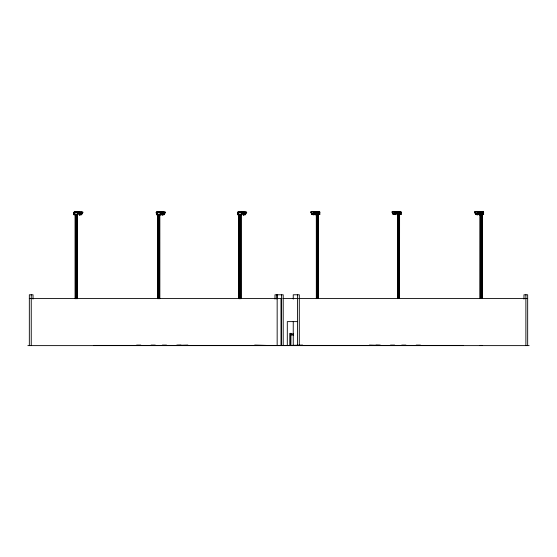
<?xml version="1.0" encoding="UTF-8"?>
<svg xmlns="http://www.w3.org/2000/svg" width="557" height="557" viewBox="0 0 557 557"><rect width="100%" height="100%" fill="white"/><g stroke="black" fill="none" stroke-linecap="round" stroke-linejoin="round"><path stroke-width="0.84" d="M318.917 211.827L318.131 211.89L318.917 211.827L319.161 212.398L318.59 211.563L318.131 212.189M399.362 211.89L400.149 211.827M400.392 212.398L399.912 212.133C399.244 213.296 398.916 211.939 399.822 211.563L400.392 212.398L399.453 211.576M482.55 211.528C481.902 212.224 482.306 211.945 482.696 211.827M481.909 212.189L482.376 211.563L482.947 212.398L482.007 211.576M156.914 212.495C156.635 211.402 155.396 213.192 156.928 212.628L157.401 212.342M314.691 212.14C312.735 213.282 314.538 210.63 315.457 212.412C315.735 212.259 315.408 211.716 314.747 212.287C316.648 213.025 321.8 211.806 318.681 212.133L318.312 212.628M396.737 212.419L396.354 211.897L395.971 212.419L401.151 212.419L400.768 211.897L400.386 212.419M478.477 212.14L477.648 212.614L478.352 212.12L479.243 212.412C479.521 212.259 479.187 211.716 478.533 212.287C480.426 213.025 485.586 211.806 482.459 212.133L482.097 212.628M78.565 211.883L78.795 212.628L78.029 212.628L77.917 212.126L79.003 211.757L79.895 212.384L78.704 211.771L79.282 212.224L78.071 212.621M79.665 212.823L78.816 212.217L79.122 211.723M78.885 211.771L78.899 212.384M161.453 212.384C161.99 210.88 161.14 212.823 160.583 212.628M161.558 211.757L160.465 212.126L160.625 212.621C161.899 212.663 160.889 210.908 162.449 212.384M242.351 211.883C243.472 213.108 242.344 211.138 242.908 211.723M243.451 212.823L242.594 212.217L242.727 211.723M243.332 212.844L242.49 211.771M157.492 211.855L157.137 212.635M316.285 214.417L315.408 212.349L316.313 211.716L319.057 211.395L319.795 213.143L319.558 214.048L317.922 214.236M399.153 214.236L400.789 214.048L401.033 213.143L400.295 211.395L397.545 211.716L396.64 212.349L397.517 214.417M480.071 214.417L479.194 212.349L480.092 211.716L482.842 211.395L483.58 213.143L483.344 214.048L481.708 214.236M78.043 212.495L79.143 212.342M160.59 212.495L161.829 212.224L159.824 212.37M241.829 212.495C242.107 211.402 243.339 213.192 241.815 212.628M314.204 211.827L315.018 211.862L314.44 211.869M313.863 212.614L314.719 212.008L314.587 211.514M396.041 212.175C394.558 212.168 396.389 210.845 396.187 212.057C394.217 212.955 396.285 212.454 395.818 211.514M395.86 212.175L395.881 211.563L396.849 211.918L396.57 212.384L396.849 211.918M477.983 211.827C479.779 211.493 477.412 212.147 478.414 212.175M478.219 211.869C478.728 211.089 476.27 213.164 478.31 211.549L479.396 211.918M478.352 212.126L478.372 211.514M74.471 211.611L73.733 213.352L73.97 214.257L74.854 212.182L74.471 211.611L77.221 211.925L78.119 212.558M73.865 214.73L74.722 211.939L73.865 214.73L77.576 215.155L78.641 212.649L74.944 211.855M77.639 214.243L78.433 212.363M160.674 212.558L159.768 211.925L157.025 211.611L156.287 213.352L156.524 214.257L157.401 212.182L156.42 214.73L160.131 215.155L161.196 212.649L157.22 211.848M156.42 214.73L157.485 212.224L157.025 211.611M160.186 214.243L160.987 212.363M238.257 211.611L237.519 213.352L237.755 214.257L238.633 212.182L238.257 211.611L241.007 211.925L241.905 212.558M238.507 211.939L237.651 214.73L241.362 215.155L242.427 212.649L238.507 211.939L237.651 214.73M241.418 214.243L242.218 212.363M79.47 211.883L78.544 213.623L79.414 214.591L80.514 212.516L82.29 212.168L80.96 211.59L79.47 211.883L80.514 212.516M80.514 212.321L79.178 214.828L79.574 215.113L81.587 214.717L82.923 212.21L80.514 212.321L82.923 212.21M79.574 215.113L80.911 212.6M162.024 211.883L161.091 213.623L161.962 214.591L163.069 212.516L164.844 212.168L163.514 211.59L162.024 211.883L163.069 212.516M163.062 212.321L161.732 214.828L162.129 215.113L164.141 214.717L165.478 212.21L163.062 212.321L165.478 212.21M162.129 215.113L163.466 212.6M243.256 211.883L242.33 213.623L243.193 214.591L244.3 212.516L246.076 212.168L244.746 211.59L243.256 211.883L244.3 212.516M244.3 212.321L242.963 214.828L243.36 215.113L245.372 214.717L246.709 212.21L244.3 212.321L246.709 212.21M243.36 215.113L244.697 212.6M318.221 211.576C318.242 212.328 319.175 212.099 318.458 212.154L318.945 212.426M318.681 211.973L319.057 211.395M399.912 211.973L400.295 211.395M482.466 211.973L482.842 211.395M317.908 212.217L318.367 211.59L319.203 211.904M319.342 212.983L319.871 214.236L318.179 214.689M397.392 214.661L397.183 214.946L396.326 212.154L397.392 214.661L401.103 214.236L400.309 212.356M399.139 212.217L399.71 211.883M399.327 212.649L400.003 211.528M400.058 212.14L400.037 211.73L398.554 211.904M399.411 214.689L401.103 214.236M481.694 212.217L482.258 211.883M482.606 212.14L482.592 211.73L481.109 211.904M483.121 212.983L483.657 214.236L481.965 214.689M75.104 211.904L74.763 211.737M157.659 211.904L157.311 211.737M238.542 211.737L239.169 211.911L238.723 211.855M314.99 213.415L314.12 214.382L312.345 214.034L313.5 213.129L314.99 213.415L314.057 211.674L312.568 211.382L311.245 211.959M396.222 213.415L395.352 214.382L393.576 214.034L392.476 211.959L393.799 211.382L395.296 211.674L396.222 213.415L394.732 213.129L393.576 214.034M478.769 213.415L477.899 214.382L476.131 214.034L475.024 211.959L476.353 211.382L477.843 211.674L478.769 213.415L477.279 213.129L476.131 214.034M312.345 211.98L310.604 212.001L311.941 214.508L313.953 214.898L314.357 214.619L311.948 214.118L311.078 212.482M313.633 212.175L314.97 211.674M311.941 214.508L312.345 214.229L311.008 211.723M393.576 211.98L391.836 212.001L393.172 214.508L395.588 214.619L393.179 214.118L392.601 213.032M395.219 212.635L394.864 212.175L395.755 211.549L396.73 211.89M395.881 211.569L394.864 212.175M393.172 214.508L393.576 214.229L392.239 211.723M476.131 211.98L474.39 212.001L475.727 214.508L477.739 214.898L478.136 214.619L477.467 213.366M475.727 214.508L478.136 214.619M156.921 212.614L157.492 211.771M242.741 212.328L241.856 212.621L241.696 212.126L242.789 211.757L243.681 212.384L242.671 211.785M77.917 212.126L78.189 212.6M78.753 212.029L76.838 212.126M79.282 212.224L77.27 212.37M162.331 212.412L161.439 211.785L161.822 211.841M160.465 212.126L160.743 212.6M161.307 212.029L159.393 212.126M241.696 212.126L241.975 212.6M242.539 212.029L240.624 212.126M318.151 211.702L318.869 211.639M317.323 211.904L318.806 211.73L318.186 212.078M318.423 213.296L319.795 213.143M318.388 214.41L319.871 214.236M399.383 211.702L400.1 211.639M399.418 212.078L400.434 211.904M398.965 213.373L401.033 213.143M398.854 214.299L400.274 214.132M481.93 211.702L482.647 211.639M481.965 212.078L482.989 211.904M482.209 213.296L483.58 213.143M482.167 214.41L483.657 214.236M176.186 345.41L187.876 345.055M302.59 345.055L290.9 345.41L290.977 333.88L293.455 333.984M318.771 211.528L318.827 212.14M399.508 212.196L400.177 212.426M395.623 212.133L396.688 212.412M315.018 211.911L319.634 211.911M396.25 211.911L400.866 211.911M478.804 211.911L483.42 211.911M314.851 212.05L319.809 212.05M396.083 212.05L401.04 212.05M478.63 212.05L483.594 212.05M319.871 212.154L314.252 212.015M396.02 212.154L401.103 212.154M483.65 212.154L478.031 212.015M77.131 212.175L78.683 212.259M159.218 212.259L161.238 212.259M240.916 212.175L242.469 212.259M156.211 212.37L157.687 212.37M241.056 212.37L242.525 212.37M314.747 212.287L319.906 212.287M395.978 212.287L401.137 212.287M478.533 212.287L483.692 212.287M77.312 212.495L78.781 212.495M156.176 212.495L157.645 212.495M159.859 212.495L161.335 212.495M241.09 212.495L242.567 212.495M238.159 212.628C236.809 213.254 237.644 211.514 238.111 212.37M29.333 298.455L280.993 298.455L280.993 345.618M282.852 298.455L297.508 298.455M298.475 298.455L527.667 298.455M297.508 321.619L287.308 321.619L287.308 345.618M291.262 333.358L289.779 333.358L289.779 345.41M136.597 345.089L140.789 345.089M151.072 345.089L155.264 345.089M162.338 345.089L166.522 345.089M176.813 345.089L181.004 345.089M375.996 345.089L380.187 345.089M390.478 345.089L394.662 345.089M401.736 345.089L405.928 345.089M416.211 345.089L420.403 345.089M93.917 345.41L463.389 345.41M480.071 345.41L482.146 345.41M27.85 345.618L529.15 345.618M242.504 212.384L242.922 212.342M161.258 211.771L161.676 211.723M369.409 345.055L381.099 345.41M254.688 345.055L266.378 345.41M290.879 334.924L293.448 335.036M238.633 212.182L242.427 212.649M239.67 214.703L241.362 215.155M159.852 212.468L157.401 212.182L161.196 212.649M158.439 214.703L160.131 215.155M74.854 212.182L77.305 212.468M74.93 212.224L78.641 212.649M75.884 214.703L77.576 215.155M478.191 211.514L478.609 211.556M477.265 214.417L475.734 214.118L474.856 212.482M395.644 211.514L396.201 211.674M314.413 211.514L314.823 211.556M314.524 211.549L315.617 211.918M482.244 212.154L482.724 212.426M244.976 214.438L245.372 214.717M161.391 212.349L162.101 212.844M78.843 212.349L79.547 212.844M81.19 214.438L81.587 214.717M477.419 212.175L477.767 212.635M476.353 211.382L477.279 213.129M474.787 211.723L476.124 214.229M393.799 211.382L394.732 213.129M313.751 212.196L313.988 212.635M312.568 211.382L313.5 213.129M400.204 212.663L400.789 214.048M400.1 212.635L400.894 214.515M399.362 212.189L399.543 212.628M397.545 211.716L398.032 212.871M396.744 212.823L397.44 214.459M315.742 213.366L316.209 214.459M74.366 212.495C74.088 211.402 72.849 213.192 74.38 212.628L74.332 212.12M527.667 345.618L527.667 294.785L523.963 294.785L523.963 299.095M525.885 294.785L525.885 345.618M482.146 212.419L482.125 298.468M482.104 212.419L482.028 298.468M481.868 212.419L481.868 298.468M481.659 212.419L481.659 298.468M481.415 212.419L481.415 298.468M481.151 212.419L481.151 298.468M480.879 212.419L480.879 298.468M480.621 212.419L480.621 298.468M480.406 212.419L480.406 298.468M480.35 212.419L480.35 298.468M480.231 212.419L480.197 298.468M480.12 212.419L480.099 298.468M399.599 212.419L399.55 298.468M399.439 212.419L399.473 298.468M399.272 212.419L399.32 298.468M399.111 212.419L399.111 298.468M398.861 212.419L398.861 298.468M398.596 212.419L398.596 298.468M398.325 212.419L398.325 298.468M398.074 212.419L398.074 298.468M397.802 212.419L397.851 298.468M397.684 212.419L397.642 298.468M397.524 212.419L397.566 298.468M318.367 212.419L318.339 298.468M318.242 212.419L318.242 298.468M318.089 212.419L318.089 298.468M317.88 212.419L317.88 298.468M317.629 212.419L317.629 298.468M317.365 212.419L317.365 298.468M317.093 212.419L317.093 298.468M316.842 212.419L316.842 298.468M316.571 212.419L316.62 298.468M316.411 212.419L316.446 298.468M316.32 212.419L316.334 298.468M299.297 345.618L299.297 294.785L293.247 294.785L293.247 299.095M297.508 294.785L297.508 345.618M293.247 321.493L293.247 345.618M290.545 333.358L290.545 345.41M283.207 345.618L283.207 294.785L274.984 294.785L274.984 299.095M281.424 294.785L281.424 345.618M277.163 294.785L277.163 345.618M276.899 294.785L276.899 299.095M241 214.368L241.021 298.677M240.903 214.368L240.903 298.677M240.742 214.368L240.742 298.677M240.533 214.368L240.533 298.677M240.29 214.368L240.29 298.677M240.025 214.368L240.025 298.677M239.754 214.368L239.754 298.677M239.496 214.368L239.496 298.677M239.071 214.368L239.106 298.677M238.946 214.368L238.974 298.677M159.789 214.368L159.762 298.677M159.636 214.368L159.671 298.677M159.511 214.368L159.511 298.677M159.302 214.368L159.302 298.677M159.058 214.368L159.058 298.677M158.787 214.368L158.787 298.677M158.522 214.368L158.522 298.677M158.265 214.368L158.265 298.677M158.049 214.368L158.049 298.677M157.875 214.368L157.84 298.677M157.715 214.368L157.763 298.677M77.193 214.368L77.242 298.677M77.117 214.368L77.117 298.677M76.963 214.368L76.963 298.677M76.755 214.368L76.755 298.677M76.504 214.368L76.504 298.677M76.239 214.368L76.239 298.677M75.968 214.368L75.968 298.677M75.717 214.368L75.717 298.677M75.494 214.368L75.446 298.677M75.32 214.368L75.286 298.677M75.167 214.368L75.209 298.677M33.037 299.095L33.037 294.785L29.333 294.785L29.333 345.618M31.248 294.785L31.248 345.618M75.188 212.704L74.492 214.341L77.326 214.668L78.015 213.032L75.188 212.704M157.735 212.704L157.046 214.341L159.873 214.668L160.569 213.032L157.735 212.704M238.967 212.704L238.278 214.341L241.104 214.668L241.801 213.032L238.967 212.704M80.918 212.99L80.048 214.626L81.587 214.327L82.457 212.69L80.918 212.99M163.473 212.99L162.602 214.626L164.134 214.327L165.004 212.69L163.473 212.99M244.704 212.99L243.834 214.626L245.365 214.327L246.236 212.69L244.704 212.99M315.095 212.154L315.951 214.946L315.095 212.154M478.881 212.154L479.737 214.946L478.881 212.154M239.28 298.677L239.28 214.368L239.225 298.677"/></g></svg>
